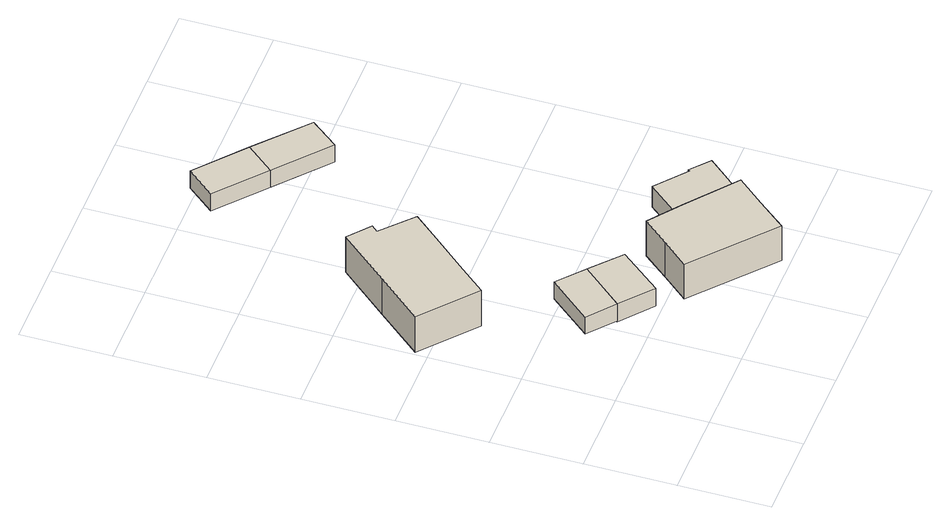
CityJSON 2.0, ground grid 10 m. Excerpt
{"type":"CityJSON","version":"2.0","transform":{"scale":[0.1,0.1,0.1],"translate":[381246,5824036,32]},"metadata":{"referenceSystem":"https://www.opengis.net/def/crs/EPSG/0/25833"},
"CityObjects":{
"building1":{"type":"Building","attributes":{"Gemeindeschluessel":"11000012","BezugspunktDach":"2200","function":"31001_2463","measuredHeight":2.25,"storeysAboveGround":1},"address":[{"country":"Germany","locality":"Berlin","thoroughfareNumber":"47 (1)","thoroughfareName":"Straße R (HOKA IV)"}],"geometry":[{"type":"Solid","lod":"1","boundaries":[[[[0,1,2,3]],[[4,5,6,7]],[[4,7,3,2]],[[5,4,2,1]],[[6,5,1,0]],[[7,6,0,3]]]]}]},
"building2":{"type":"Building","attributes":{"Gemeindeschluessel":"11000012","BezugspunktDach":"2200","function":"31001_1010","measuredHeight":7.62,"storeysAboveGround":1},"address":[{"country":"Germany","locality":"Berlin","thoroughfareNumber":"47","thoroughfareName":"Straße R (HOKA IV)"}],"geometry":[{"type":"Solid","lod":"1","boundaries":[[[[8,9,10,11,12,13,14,15,16]],[[17,18,19,20,21,22,23,24,25]],[[17,25,16,15]],[[18,17,15,14]],[[19,18,14,13]],[[20,19,13,12]],[[21,20,12,11]],[[22,21,11,10]],[[23,22,10,9]],[[24,23,9,8]],[[25,24,8,16]]]]}]},
"building3":{"type":"Building","attributes":{"Gemeindeschluessel":"11000012","BezugspunktDach":"2200","function":"31001_2463","measuredHeight":2.33,"storeysAboveGround":1},"address":[{"country":"Germany","locality":"Berlin","thoroughfareNumber":"49 (1)","thoroughfareName":"Straße R (HOKA IV)"}],"geometry":[{"type":"Solid","lod":"1","boundaries":[[[[26,27,1,0]],[[28,29,30,31]],[[28,31,0,1]],[[29,28,1,27]],[[30,29,27,26]],[[31,30,26,0]]]]}]},
"building4":{"type":"Building","attributes":{"Gemeindeschluessel":"11000012","function":"31001_1010"},"address":[{"country":"Germany","locality":"Berlin","thoroughfareNumber":"49","thoroughfareName":"Straße R (HOKA IV)"}],"children":["building4-1","building4-2"]},
"building4-1":{"type":"BuildingPart","attributes":{"BezugspunktDach":"2200","measuredHeight":6.45,"storeysAboveGround":1},"parents":["building4"],"geometry":[{"type":"MultiSurface","lod":"1","boundaries":[[[32,33,34,35,36,37,38]],[[39,40,41,42,43,44,45]],[[39,45,38,37]],[[40,39,37,36]],[[41,40,36,35]],[[46,47,35,34]],[[43,42,34,33]],[[44,43,33,32]],[[45,44,32,38]],[[42,41,47,46]]]}]},
"building4-2":{"type":"BuildingPart","attributes":{"BezugspunktDach":"2200","measuredHeight":2.82,"storeysAboveGround":1},"parents":["building4"],"geometry":[{"type":"MultiSurface","lod":"1","boundaries":[[[46,48,49,50,51,47]],[[52,53,54,55,42,41]],[[52,41,47,51]],[[53,52,51,50]],[[54,53,50,49]],[[55,54,49,48]],[[42,55,48,46]],[[41,42,46,47,56]]]}]},
"building5":{"type":"Building","attributes":{"Gemeindeschluessel":"11000012","BezugspunktDach":"2200","function":"31001_2723","measuredHeight":2.23,"storeysAboveGround":1},"address":[{"country":"Germany","locality":"Berlin","thoroughfareNumber":"45 (1)","thoroughfareName":"Straße R (HOKA IV)"}],"geometry":[{"type":"Solid","lod":"1","boundaries":[[[[57,58,59,60]],[[61,62,63,64]],[[61,64,60,59]],[[62,61,59,58]],[[63,62,58,57]],[[64,63,57,60]]]]}]},
"building6":{"type":"Building","attributes":{"Gemeindeschluessel":"11000012","BezugspunktDach":"2200","function":"31001_2723","measuredHeight":2.23,"storeysAboveGround":1},"address":[{"country":"Germany","locality":"Berlin","thoroughfareNumber":"47 (2)","thoroughfareName":"Straße R (HOKA IV)"}],"geometry":[{"type":"Solid","lod":"1","boundaries":[[[[65,66,58,57]],[[62,67,68,63]],[[62,63,57,58]],[[67,62,58,66]],[[68,67,66,65]],[[63,68,65,57]]]]}]}
},
"vertices":[
[111,136,33],[151,182,33],[122,207,33],[82,160,33],[122,207,10],[151,182,10],[111,136,10],[82,160,10],
[60,263,58],[84,291,58],[119,331,58],[144,360,58],[110,391,58],[116,398,58],[92,418,58],[44,363,58],[1,313,58],[44,363,10],[92,418,10],[116,398,10],[110,391,10],[144,360,10],[119,331,10],[84,291,10],[60,263,10],[1,313,10],
[146,107,33],[184,153,33],[151,182,9],[184,153,9],[146,107,9],[111,136,9],
[250,9,57],[276,40,57],[302,70,57],[247,114,57],[213,140,57],[189,112,57],[164,83,57],[189,112,10],[213,140,10],[247,114,10],[302,70,10],[276,40,10],[250,9,10],[164,83,10],[302,70,38],[247,114,38],
[340,114,38],[319,132,38],[318,130,38],[284,158,38],[284,158,10],[318,130,10],[319,132,10],[340,114,10],[247,114,31],
[191,532,30],[217,563,30],[164,608,30],[138,577,30],[164,608,7],[217,563,7],[191,532,7],[138,577,7],
[248,483,30],[273,514,30],[273,514,7],[248,483,7]
]}
